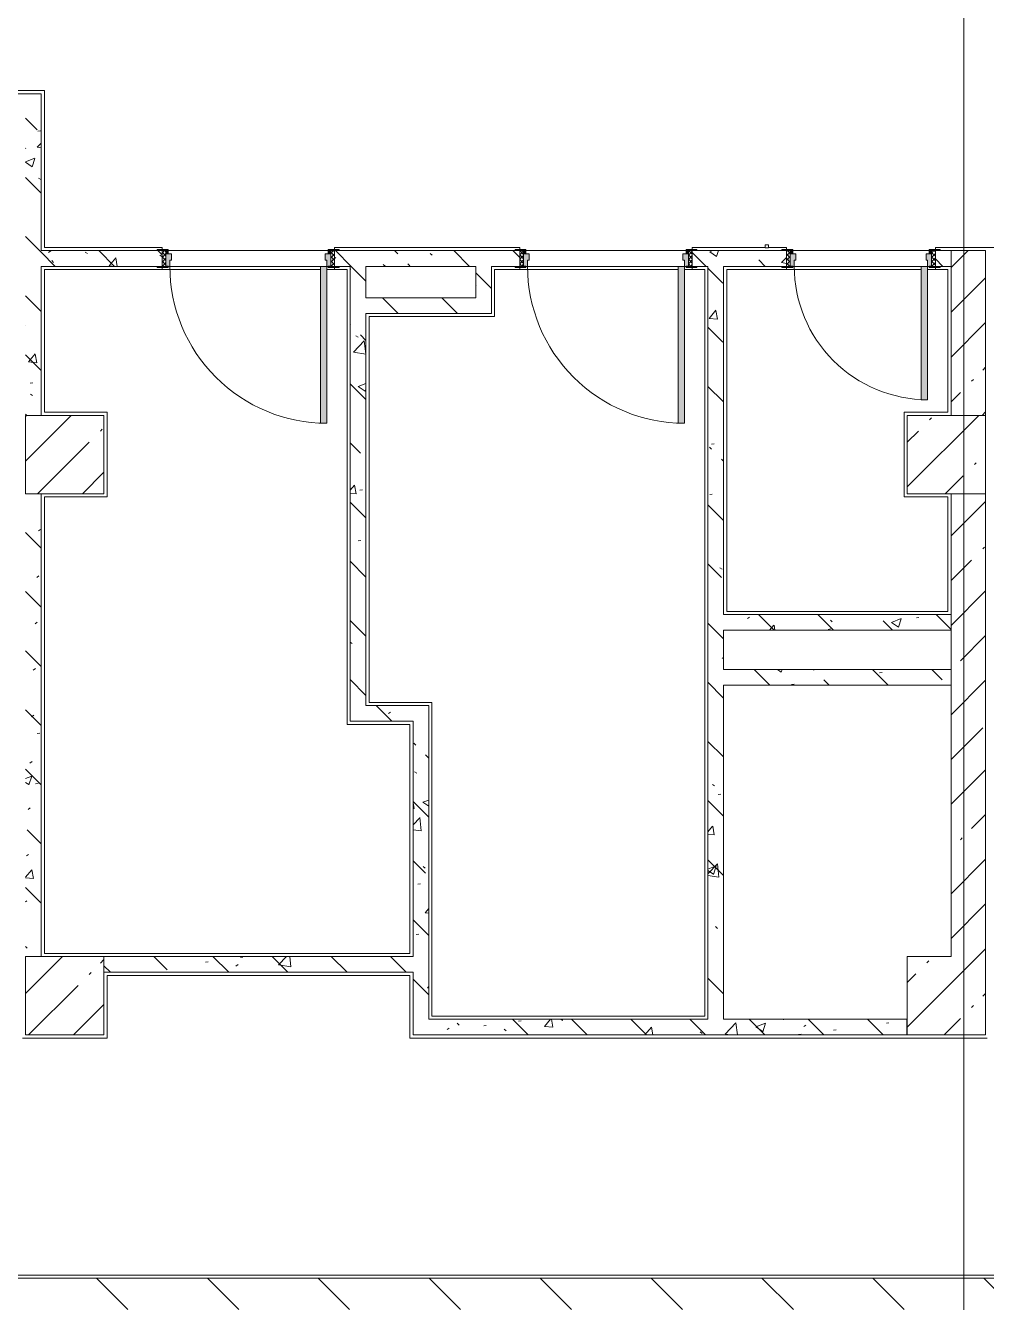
# Model space of a CAD drawing. Header units: millimetres. Extents: x -7229 to 193500, y -8553 to 29000.
# Drawn here: x 78580 to 84705, y 13445 to 21585 of the extents above; entities that cross this region are included whole.
import ezdxf

# ---------------------------------------------------------------- set-up
doc = ezdxf.new("R2010")
doc.units = ezdxf.units.MM
for name, color, linetype, lineweight, true_color in [('A-DOOR-1', 7, 'Continuous', 5, 0xaaaaaa), ('A-DOOR-2', 7, 'Continuous', 5, 0xe2e2e2), ('A-DOOR-FRAM-1', 7, 'Continuous', 5, 0xe2e2e2), ('A-DOOR-FRAM-2', 7, 'Continuous', 5, 0xaaaaaa), ('A-FLOR-1', 7, 'Continuous', 5, 0xaaaaaa), ('I-WALL-3', 7, 'Continuous', 5, 0x787878)]:
    doc.layers.add(name, color=color, linetype=linetype, lineweight=lineweight, true_color=true_color)
for name, color, linetype, lineweight in [('A-WALL', 7, 'Continuous', 5), ('A-WALL-1', 7, 'Continuous', 9), ('I-WALL', 7, 'Continuous', 5), ('S-COLS', 7, 'Continuous', 5), ('Оси', 7, 'Continuous', 9)]:
    doc.layers.add(name, color=color, linetype=linetype, lineweight=lineweight)
pattern_1 = [(45, (0, 0), (-285.1231, 285.1231), []), (45, (285.12, 0), (-285.1231, 285.1231), [504.031, -100.806, 16.764, -84.042])]
pattern_2 = [(135, (0, 0), (-377.1708, -377.1708), [533.4, -88.9, 17.78, -88.9]), (135, (0, 376.94), (-377.1708, -377.1708), []), (50, (0, 0), (637.6445, -55.7866), [66.675, -733.425]), (355, (0, 0), (-123.3494, 668.699), [53.34, -586.74]), (100.451, (53.14, -4.65), (514.299, 612.908), [56.665, -623.315]), (46.184, (0, 177.8), (948.7764, -147.15), [100.012, -1100.137]), (96.636, (79.1, 165.5), (830.909, 865.997), [84.998, -934.973]), (351.184, (0, 177.8), (830.918, 865.988), [80.01, -880.11]), (21, (88.9, 133.35), (530.6506, -357.9283), [66.675, -733.425]), (326, (88.9, 133.35), (216.308, 644.6585), [53.34, -586.74]), (71.451, (133.1, 103.5), (746.9596, 286.7243), [56.665, -623.315]), (37.5, (0, 0), (10.81053, 295.9426), [16.764, -562.864, 16.764, -578.866, -588.962]), (37.5, (0, 0), (10.81053, 295.9426), [-1175.258, 16.764, -572.198]), (7.5, (0, 0), (233.8692, 350.6318), [16.764, -322.834, 16.764, -549.529, -224.472]), (7.5, (0, 0), (233.8692, 350.6318), [-905.891, 16.764, -207.708]), (327.5, (-198.25, 0), (474.5678, -20.0513), [16.764, -205.486, 16.764, -676.656, -920.115]), (327.5, (-198.25, 0), (474.5678, -20.0513), [-915.67, 16.764, -903.351]), (317.5, (-287.15, 0), (518.4522, 88.9934), [16.764, -272.161, 16.764, -443.738, -653.415]), (317.5, (-287.15, 0), (518.4522, 88.9934), [-749.427, 16.764, -636.651])]
pattern_3 = [(135, (1751.41, 114.685), (-14.14214, -14.14214), []), (225, (1751.41, 114.685), (14.14214, -14.14214), [])]
pattern_4 = [(45, (-371.384, 114.685), (-14.1421, 14.1421), []), (135, (-371.384, 114.685), (-14.1421, -14.1421), [])]
pattern_5 = [(135, (0, 0), (-353.5534, -353.5534), [])]

# ---------------------------------------------------------------- blocks, each defined once
blk = doc.blocks.new('110_Дверь_СКБ_1Ст_Внутренняя1 - Д-11п 1100x2100h_кладовые _все__ коридор _между помещениями блока столовой__ моечные _все_ 2-32102277-1_2_1_птичка зашивка')
at = {"layer": 'A-DOOR-1'}
h = blk.add_hatch(dxfattribs=at)
h.set_pattern_fill('FP_34', color=256, style=0, pattern_type=2)
h.set_pattern_definition(pattern_3)
h.paths.add_polyline_path([(537.5, -50), (562.5, -50), (562.5, 50), (537.5, 50)])
at = {"layer": 'A-DOOR-2'}
h = blk.add_hatch(color=256, dxfattribs=at)
h.paths.add_polyline_path([(-512.5, -30), (-477.5, -30), (-477.5, 10), (-487.5, 10), (-487.5, 50), (-512.5, 50)])
h.paths.add_polyline_path([(537.5, -30), (537.5, 50), (512.5, 50), (512.5, 10), (502.5, 10), (502.5, -30), (512.5, -30)])
at = {"layer": 'A-DOOR-FRAM-1'}
for points in [[(-487.5, 50), (-447.5, 50), (-447.5, 1050), (-487.5, 1050), (-487.5, 70)], [(-567.5, 50), (-497.5, 50), (-497.5, 58), (-567.5, 58)], [(562.5, 50), (592.5, 50), (592.5, 58), (522.5, 58), (522.5, 50), (542.6, 50)], [(-567.5, -58), (-497.5, -58), (-497.5, -50), (-567.5, -50)], [(-497.5, -50), (-497.5, -30), (-512.5, -30), (-512.5, -50)], [(537.5, -50), (537.5, -30), (522.5, -30), (522.5, -50)], [(560.5, -58), (592.5, -58), (592.5, -50), (522.5, -51.4), (522.5, -58)]]:
    blk.add_hatch(color=256, dxfattribs=at).paths.add_polyline_path(points)
at = {"layer": 'A-DOOR-FRAM-2'}
h = blk.add_hatch(dxfattribs=at)
h.set_pattern_fill('FP_35', color=256, style=0, pattern_type=2)
h.set_pattern_definition(pattern_4)
h.paths.add_polyline_path([(-537.5, -50), (-512.5, -50), (-512.5, 50), (-537.5, 50)])
at = {"layer": 'A-DOOR-1'}
for p, q in [((-487.5, 1050), (-487.5, 50)), ((-447.5, 1050), (-487.5, 1050)), ((-447.5, 50), (-447.5, 1050)), ((-487.5, 50), (-447.5, 50))]:
    blk.add_line(p, q, dxfattribs=at)
blk.add_arc((-487.5, 50), 1000, 360, 90, dxfattribs=at)
at = {"layer": 'A-DOOR-FRAM-2'}
for p, q in [((-497.5, 58), (-567.5, 58)), ((-567.5, 58), (-567.5, 50)), ((-567.5, 50), (-497.5, 50)), ((-512.5, 50), (-537.5, 50)), ((-537.5, 50), (-537.5, -50)), ((-487.5, 50), (-512.5, 50)), ((-512.5, 50), (-512.5, -30)), ((-512.5, -50), (-512.5, 50)), ((-497.5, 50), (-512.5, 50)), ((-512.5, 50), (-512.5, 49)), ((-512.5, 49), (-497.5, 49)), ((-497.5, 50), (-497.5, 58)), ((-497.5, 49), (-497.5, 50)), ((-487.5, 10), (-487.5, 50)), ((-477.5, 10), (-487.5, 10)), ((-477.5, -30), (-477.5, 10)), ((512.5, 10), (502.5, 10)), ((502.5, 10), (502.5, -30)), ((512.5, 50), (512.5, 10)), ((537.5, 50), (512.5, 50)), ((592.5, 58), (522.5, 58)), ((522.5, 58), (522.5, 50)), ((537.5, 50), (522.5, 50)), ((522.5, 50), (522.5, 49)), ((522.5, 50), (592.5, 50)), ((522.5, 49), (537.5, 49)), ((537.5, -30), (537.5, 50)), ((562.5, 50), (537.5, 50)), ((537.5, 50), (537.5, -50)), ((537.5, 49), (537.5, 50)), ((562.5, -50), (562.5, 50)), ((592.5, 50), (592.5, 58)), ((-497.5, -50), (-567.5, -50)), ((-567.5, -50), (-567.5, -58)), ((-567.5, -58), (-497.5, -58)), ((-537.5, -50), (-512.5, -50)), ((-512.5, -30), (-477.5, -30)), ((-497.5, -30), (-512.5, -30)), ((-512.5, -30), (-512.5, -50)), ((-512.5, -50), (-497.5, -50)), ((-497.5, -50), (-497.5, -30)), ((-497.5, -58), (-497.5, -50)), ((502.5, -30), (537.5, -30)), ((537.5, -30), (522.5, -30)), ((522.5, -30), (522.5, -50)), ((522.5, -50), (537.5, -50)), ((592.5, -50), (522.5, -50)), ((522.5, -50), (522.5, -58)), ((522.5, -58), (592.5, -58)), ((537.5, -50), (537.5, -30)), ((537.5, -50), (562.5, -50)), ((592.5, -58), (592.5, -50))]:
    blk.add_line(p, q, dxfattribs=at)
blk = doc.blocks.new('110_Дверь_СКБ_1Ст_Внутренняя1 - Д-11п 1100x2100h_кладовые _все__ коридор _между помещениями блока столовой__ моечные _все_ 2-V30-1_2_1_птичка зашивка')
at = {"layer": 'A-DOOR-1'}
h = blk.add_hatch(dxfattribs=at)
h.set_pattern_fill('FP_34', color=256, style=0, pattern_type=2)
h.set_pattern_definition(pattern_3)
h.paths.add_polyline_path([(537.5, 50), (537.5, -50), (562.5, -50), (562.5, 50)])
at = {"layer": 'A-DOOR-2'}
h = blk.add_hatch(color=256, dxfattribs=at)
h.paths.add_polyline_path([(537.5, 50), (512.5, 50), (512.5, 10), (502.5, 10), (502.5, -30), (537.5, -30)])
h.paths.add_polyline_path([(-497.5, 50), (-512.5, 50), (-512.5, -30), (-477.5, -30), (-477.5, 10), (-487.5, 10), (-487.5, 50)])
at = {"layer": 'A-DOOR-FRAM-1'}
for points in [[(-487.5, 1050), (-487.5, 50), (-447.5, 50), (-447.5, 1050)], [(-537.5, 58), (-567.5, 58), (-567.5, 50), (-497.5, 50), (-497.5, 58), (-517.5, 58)], [(562.5, 58), (522.5, 58), (522.5, 50), (592.5, 50), (592.5, 58)], [(-537.5, -50), (-567.5, -50), (-567.5, -58), (-497.5, -58), (-497.5, -50), (-513.9, -50)], [(-512.5, -30), (-512.5, -50), (-497.5, -50), (-497.5, -30)], [(537.5, -30), (522.5, -30), (522.5, -50), (537.5, -50)], [(562.5, -50), (522.5, -50), (522.5, -58), (592.5, -58), (592.5, -50)]]:
    blk.add_hatch(color=256, dxfattribs=at).paths.add_polyline_path(points)
at = {"layer": 'A-DOOR-FRAM-2'}
h = blk.add_hatch(dxfattribs=at)
h.set_pattern_fill('FP_35', color=256, style=0, pattern_type=2)
h.set_pattern_definition(pattern_4)
h.paths.add_polyline_path([(-512.5, 50), (-537.5, 50), (-537.5, -50), (-512.5, -48.8)])
at = {"layer": 'A-DOOR-1'}
for p, q in [((-487.5, 1050), (-487.5, 50)), ((-447.5, 1050), (-487.5, 1050)), ((-447.5, 50), (-447.5, 1050)), ((-487.5, 50), (-447.5, 50))]:
    blk.add_line(p, q, dxfattribs=at)
blk.add_arc((-487.5, 50), 1000, 360, 90, dxfattribs=at)
at = {"layer": 'A-DOOR-FRAM-2'}
for p, q in [((-497.5, 58), (-567.5, 58)), ((-567.5, 58), (-567.5, 50)), ((-567.5, 50), (-497.5, 50)), ((-512.5, 50), (-537.5, 50)), ((-537.5, 50), (-537.5, -50)), ((-487.5, 50), (-512.5, 50)), ((-512.5, 50), (-512.5, -30)), ((-512.5, -50), (-512.5, 50)), ((-497.5, 50), (-512.5, 50)), ((-512.5, 50), (-512.5, 49)), ((-512.5, 49), (-497.5, 49)), ((-497.5, 50), (-497.5, 58)), ((-497.5, 49), (-497.5, 50)), ((-487.5, 10), (-487.5, 50)), ((-477.5, 10), (-487.5, 10)), ((-477.5, -30), (-477.5, 10)), ((512.5, 10), (502.5, 10)), ((502.5, 10), (502.5, -30)), ((512.5, 50), (512.5, 10)), ((537.5, 50), (512.5, 50)), ((592.5, 58), (522.5, 58)), ((522.5, 58), (522.5, 50)), ((537.5, 50), (522.5, 50)), ((522.5, 50), (522.5, 49)), ((522.5, 50), (592.5, 50)), ((522.5, 49), (537.5, 49)), ((537.5, -30), (537.5, 50)), ((562.5, 50), (537.5, 50)), ((537.5, 50), (537.5, -50)), ((537.5, 49), (537.5, 50)), ((562.5, -50), (562.5, 50)), ((592.5, 50), (592.5, 58)), ((-497.5, -50), (-567.5, -50)), ((-567.5, -50), (-567.5, -58)), ((-567.5, -58), (-497.5, -58)), ((-537.5, -50), (-512.5, -50)), ((-512.5, -30), (-477.5, -30)), ((-497.5, -30), (-512.5, -30)), ((-512.5, -30), (-512.5, -50)), ((-512.5, -50), (-497.5, -50)), ((-497.5, -50), (-497.5, -30)), ((-497.5, -58), (-497.5, -50)), ((502.5, -30), (537.5, -30)), ((537.5, -30), (522.5, -30)), ((522.5, -30), (522.5, -50)), ((522.5, -50), (537.5, -50)), ((592.5, -50), (522.5, -50)), ((522.5, -50), (522.5, -58)), ((522.5, -58), (592.5, -58)), ((537.5, -50), (537.5, -30)), ((537.5, -50), (562.5, -50)), ((592.5, -58), (592.5, -50))]:
    blk.add_line(p, q, dxfattribs=at)
blk = doc.blocks.new('110_Дверь_СКБ_1Ст_Внутренняя1 - Д-7_п__950x2100h_Туалет-V53-1_2_1_птичка зашивка')
at = {"layer": 'A-DOOR-1'}
h = blk.add_hatch(dxfattribs=at)
h.set_pattern_fill('FP_38', color=256, style=0, pattern_type=2)
h.set_pattern_definition([(135, (1826.41, 114.685), (-14.14214, -14.14214), []), (225, (1826.41, 114.685), (14.14214, -14.14214), [])])
h.paths.add_polyline_path([(487.5, 50), (462.5, 50), (462.5, -50), (487.5, -50)])
at = {"layer": 'A-DOOR-2'}
h = blk.add_hatch(color=256, dxfattribs=at)
h.paths.add_polyline_path([(-437.5, 50), (-437.5, -30), (-402.5, -30), (-402.5, 10), (-412.5, 10), (-412.5, 50), (-422.5, 50)])
h.paths.add_polyline_path([(437.5, 50), (437.5, 10), (427.5, 10), (427.5, -30), (462.5, -30), (462.5, 50), (447.5, 50)])
at = {"layer": 'A-DOOR-FRAM-1'}
for points in [[(-372.5, 900), (-412.5, 900), (-412.5, 50), (-372.5, 50), (-372.5, 622.5)], [(-492.5, 58), (-492.5, 50), (-422.5, 50), (-422.5, 58), (-462.5, 58)], [(467.5, 58), (447.5, 58), (447.5, 50), (517.5, 50), (517.5, 58), (487.5, 58)], [(-492.5, -50), (-492.5, -58), (-422.5, -58), (-422.5, -50), (-462.5, -50)], [(-437.5, -30), (-437.5, -50), (-422.5, -50), (-422.5, -30)], [(447.5, -30), (447.5, -50), (462.5, -50), (462.5, -30)], [(487.5, -50), (447.5, -50), (447.5, -58), (517.5, -58), (517.5, -50), (498.8, -50)]]:
    blk.add_hatch(color=256, dxfattribs=at).paths.add_polyline_path(points)
at = {"layer": 'A-DOOR-FRAM-2'}
h = blk.add_hatch(dxfattribs=at)
h.set_pattern_fill('FP_39', color=256, style=0, pattern_type=2)
h.set_pattern_definition([(45, (-296.384, 114.685), (-14.1421, 14.1421), []), (135, (-296.384, 114.685), (-14.1421, -14.1421), [])])
h.paths.add_polyline_path([(-437.5, 50), (-462.5, 50), (-462.5, -50), (-437.5, -50)])
at = {"layer": 'A-DOOR-1'}
for p, q in [((-412.5, 900), (-412.5, 50)), ((-372.5, 900), (-412.5, 900)), ((-372.5, 50), (-372.5, 900)), ((-412.5, 50), (-372.5, 50))]:
    blk.add_line(p, q, dxfattribs=at)
blk.add_arc((-412.5, 50), 850, 360, 90, dxfattribs=at)
at = {"layer": 'A-DOOR-FRAM-2'}
for p, q in [((-422.5, 58), (-492.5, 58)), ((-492.5, 58), (-492.5, 50)), ((-492.5, 50), (-422.5, 50)), ((-437.5, 50), (-462.5, 50)), ((-462.5, 50), (-462.5, -50)), ((-412.5, 50), (-437.5, 50)), ((-437.5, 50), (-437.5, -30)), ((-437.5, -50), (-437.5, 50)), ((-422.5, 50), (-437.5, 50)), ((-437.5, 50), (-437.5, 49)), ((-437.5, 49), (-422.5, 49)), ((-422.5, 50), (-422.5, 58)), ((-422.5, 49), (-422.5, 50)), ((-412.5, 10), (-412.5, 50)), ((-402.5, 10), (-412.5, 10)), ((-402.5, -30), (-402.5, 10)), ((437.5, 10), (427.5, 10)), ((427.5, 10), (427.5, -30)), ((437.5, 50), (437.5, 10)), ((462.5, 50), (437.5, 50)), ((517.5, 58), (447.5, 58)), ((447.5, 58), (447.5, 50)), ((462.5, 50), (447.5, 50)), ((447.5, 50), (447.5, 49)), ((447.5, 50), (517.5, 50)), ((447.5, 49), (462.5, 49)), ((462.5, -30), (462.5, 50)), ((487.5, 50), (462.5, 50)), ((462.5, 50), (462.5, -50)), ((462.5, 49), (462.5, 50)), ((487.5, -50), (487.5, 50)), ((517.5, 50), (517.5, 58)), ((-422.5, -50), (-492.5, -50)), ((-492.5, -50), (-492.5, -58)), ((-492.5, -58), (-422.5, -58)), ((-462.5, -50), (-437.5, -50)), ((-437.5, -30), (-402.5, -30)), ((-422.5, -30), (-437.5, -30)), ((-437.5, -30), (-437.5, -50)), ((-437.5, -50), (-422.5, -50)), ((-422.5, -50), (-422.5, -30)), ((-422.5, -58), (-422.5, -50)), ((427.5, -30), (462.5, -30)), ((462.5, -30), (447.5, -30)), ((447.5, -30), (447.5, -50)), ((447.5, -50), (462.5, -50)), ((517.5, -50), (447.5, -50)), ((447.5, -50), (447.5, -58)), ((447.5, -58), (517.5, -58)), ((462.5, -50), (462.5, -30)), ((462.5, -50), (487.5, -50)), ((517.5, -58), (517.5, -50))]:
    blk.add_line(p, q, dxfattribs=at)
blk = doc.blocks.new('BSC_Колонна _Прямоугольная - 500х500-V63-1_2_1_птичка зашивка')
at = {"layer": 'S-COLS'}
h = blk.add_hatch(dxfattribs=at)
h.set_pattern_fill('FP_78', color=256, style=0, pattern_type=2)
h.set_pattern_definition([(45, (-78830, -15400), (-285.1231, 285.1231), []), (45, (-78544.88, -15400), (-285.1231, 285.1231), [504.031, -100.806, 16.764, -84.042])])
h.paths.add_polyline_path([(-130.2, -250), (250, -250), (250, 250), (-250, 250), (-250, -250), (-192.1, -250)])
for p, q in [((250, 250), (-250, 250)), ((-250, 250), (-250, -250)), ((250, -250), (250, 250)), ((-250, -250), (250, -250))]:
    blk.add_line(p, q, dxfattribs=at)
blk = doc.blocks.new('BSC_Колонна _Прямоугольная - 500х500-V79-1_2_1_птичка зашивка')
at = {"layer": 'S-COLS'}
h = blk.add_hatch(dxfattribs=at)
h.set_pattern_fill('FP_91', color=256, style=0, pattern_type=2)
h.set_pattern_definition([(45, (-78830, -18850), (-285.1231, 285.1231), []), (45, (-78544.88, -18850), (-285.1231, 285.1231), [504.031, -100.806, 16.764, -84.042])])
h.paths.add_polyline_path([(-150.2, -250), (250, -250), (250, 250), (-250, 250), (-250, -250), (-185.6, -250)])
for p, q in [((250, 250), (-250, 250)), ((-250, 250), (-250, -250)), ((250, -250), (250, 250)), ((-250, -250), (250, -250))]:
    blk.add_line(p, q, dxfattribs=at)
blk = doc.blocks.new('BSC_Колонна _Прямоугольная - 500х500-V80-1_2_1_птичка зашивка')
at = {"layer": 'S-COLS'}
h = blk.add_hatch(dxfattribs=at)
h.set_pattern_fill('FP_92', color=256, style=0, pattern_type=2)
h.set_pattern_definition([(45, (-84450, -18850), (-285.1231, 285.1231), []), (45, (-84164.88, -18850), (-285.1231, 285.1231), [504.031, -100.806, 16.764, -84.042])])
h.paths.add_polyline_path([(250, -250), (250, 250), (-250, 250), (-250, -250), (215.7, -250)])
for p, q in [((250, 250), (-250, 250)), ((-250, 250), (-250, -250)), ((250, -250), (250, 250)), ((-250, -250), (250, -250))]:
    blk.add_line(p, q, dxfattribs=at)

msp = doc.modelspace()

# ---------------------------------------------------------------- hatches: boundary and pattern name
at = {"layer": 'I-WALL'}
h = msp.add_hatch(dxfattribs=at)
h.set_pattern_fill('FP_1', color=256, style=0, pattern_type=2)
h.set_pattern_definition(pattern_1)
h.paths.add_polyline_path([(84646.5, 19100), (84700, 19100), (84700, 20150), (84480, 20150), (84480, 19100)])
h = msp.add_hatch(dxfattribs=at)
h.set_pattern_fill('FP_1', color=256, style=0, pattern_type=2)
h.set_pattern_definition(pattern_1)
h.paths.add_polyline_path([(84700, 15650), (84700, 18600), (84480, 18600), (84480, 15650)])
h = msp.add_hatch(dxfattribs=at)
h.set_pattern_fill('FP_19', color=256, style=0, pattern_type=2)
h.set_pattern_definition(pattern_5)
h.paths.add_polyline_path([(73620, 13400), (84700, 13400), (84700, 13600), (68650, 13600), (68650, 13400), (73540, 13400)])
h = msp.add_hatch(dxfattribs=at)
h.set_pattern_fill('FP_19', color=256, style=0, pattern_type=2)
h.set_pattern_definition(pattern_5)
h.paths.add_polyline_path([(85140, 13400), (85140, 13600), (84700, 13600), (84700, 13400), (85110, 13400)])
h.paths.add_polyline_path([(86090, 13400), (86618.4, 13400), (86618.4, 13600), (86090, 13600)])
h.paths.add_polyline_path([(88350, 13400), (88410, 13400), (88410, 13600), (88200, 13600), (88200, 13400)])
h.paths.add_polyline_path([(87450, 13400), (87500, 13400), (87500, 13600), (87318.4, 13600), (87318.4, 13400), (87370, 13400)])
at = {"layer": 'I-WALL-3'}
h = msp.add_hatch(dxfattribs=at)
h.set_pattern_fill('FP_31', color=256, style=0, pattern_type=2)
h.set_pattern_definition(pattern_2)
h.paths.add_polyline_path([(78579.8, 15150), (78580, 15150.8), (78580, 15650), (78679.8, 15650), (78679.8, 18600), (78580, 18600), (78580, 19100), (78679.8, 19100), (78679.8, 21150), (78579.8, 21150), (78579.8, 15325.4)])
h = msp.add_hatch(dxfattribs=at)
h.set_pattern_fill('FP_31', color=256, style=0, pattern_type=2)
h.set_pattern_definition(pattern_2)
h.paths.add_polyline_path([(79450, 20050), (79450, 20150), (78679.8, 20150), (78679.8, 20050), (79420, 20050)])
h.paths.add_polyline_path([(80580, 20050), (81450, 20050), (81450, 20150), (80550, 20150), (80550, 20050)])
h = msp.add_hatch(dxfattribs=at)
h.set_pattern_fill('FP_31', color=256, style=0, pattern_type=2)
h.set_pattern_definition(pattern_2)
h.paths.add_polyline_path([(81550, 19750), (81550, 20150), (81450, 20150), (81450, 19750)])
h = msp.add_hatch(dxfattribs=at)
h.set_pattern_fill('FP_31', color=256, style=0, pattern_type=2)
h.set_pattern_definition(pattern_2)
h.paths.add_polyline_path([(82830, 20050), (83430, 20050), (83430, 20150), (82830, 20150)])
h.paths.add_polyline_path([(81633, 20050), (81730, 20050), (81730, 20150), (81550, 20150), (81550, 20050), (81570, 20050)])
h.paths.add_polyline_path([(84480, 20050), (84480, 20150), (84380, 20150), (84380, 20050), (84460, 20050)])
h = msp.add_hatch(dxfattribs=at)
h.set_pattern_fill('FP_31', color=256, style=0, pattern_type=2)
h.set_pattern_definition(pattern_2)
h.paths.add_polyline_path([(80650, 17250), (80750, 17250), (80750, 20050), (80650, 20050), (80650, 17265.3)])
h = msp.add_hatch(dxfattribs=at)
h.set_pattern_fill('FP_31', color=256, style=0, pattern_type=2)
h.set_pattern_definition(pattern_2)
h.paths.add_polyline_path([(82930, 15250), (83030, 15250), (83025.2, 20050), (82930, 20050), (82930, 15270)])
h = msp.add_hatch(dxfattribs=at)
h.set_pattern_fill('FP_31', color=256, style=0, pattern_type=2)
h.set_pattern_definition(pattern_2)
h.paths.add_polyline_path([(80770, 19750), (81450, 19750), (81450, 19850), (80750, 19850), (80750, 19750)])
h = msp.add_hatch(dxfattribs=at)
h.set_pattern_fill('FP_31', color=256, style=0, pattern_type=2)
h.set_pattern_definition(pattern_2)
h.paths.add_polyline_path([(84480, 17730), (84480, 17830), (83030, 17830), (83030, 17730), (84460, 17730)])
h = msp.add_hatch(dxfattribs=at)
h.set_pattern_fill('FP_31', color=256, style=0, pattern_type=2)
h.set_pattern_definition(pattern_2)
h.paths.add_polyline_path([(84460.4, 17380), (84480, 17380), (84480, 17480), (83030, 17480), (83030, 17380), (84460, 17380)])
h = msp.add_hatch(dxfattribs=at)
h.set_pattern_fill('FP_31', color=256, style=0, pattern_type=2)
h.set_pattern_definition(pattern_2)
h.paths.add_polyline_path([(81050, 17150), (81150, 17150), (81150, 17250), (80650, 17250), (80650, 17150), (81030, 17150)])
h = msp.add_hatch(dxfattribs=at)
h.set_pattern_fill('FP_31', color=256, style=0, pattern_type=2)
h.set_pattern_definition(pattern_2)
h.paths.add_polyline_path([(81150, 15250), (81150, 17150), (81050, 17150), (81050, 15250)])
h = msp.add_hatch(dxfattribs=at)
h.set_pattern_fill('FP_31', color=256, style=0, pattern_type=2)
h.set_pattern_definition(pattern_2)
h.paths.add_polyline_path([(79847.3, 15550), (81050, 15550), (81050, 15650), (79080, 15650), (79080, 15550), (79353.1, 15550)])
h = msp.add_hatch(dxfattribs=at)
h.set_pattern_fill('FP_31', color=256, style=0, pattern_type=2)
h.set_pattern_definition(pattern_2)
h.paths.add_polyline_path([(84198.4, 15150), (84198.4, 15250), (81050, 15250), (81050, 15150), (83418.7, 15150)])
at = {"layer": 'S-COLS'}
h = msp.add_hatch(dxfattribs=at)
h.set_pattern_fill('FP_1', color=256, style=0, pattern_type=2)
h.set_pattern_definition(pattern_1)
h.paths.add_polyline_path([(84480, 15150), (84700, 15150), (84700, 15650), (84200, 15650), (84200, 15150)])

# ---------------------------------------------------------------- linework, layer by layer
at = {"layer": 'A-FLOR-1'}
for p, q in [((78379.8, 21170), (78699.8, 21170)), ((78699.8, 21170), (78699.8, 20170)), ((78699.8, 20170), (79450, 20170)), ((79450, 20170), (79450, 20158)), ((80550, 20158), (80550, 20170)), ((80550, 20170), (81730, 20170)), ((81730, 20170), (81730, 20158)), ((82830, 20158), (82830, 20170)), ((82830, 20170), (83295.5, 20170)), ((83315.5, 20170), (83430, 20170)), ((83430, 20170), (83430, 20158)), ((84380, 20158), (84380, 20170)), ((84380, 20170), (85570, 20170)), ((78699.8, 20030), (78699.8, 19120)), ((80460, 20030), (78699.8, 20030)), ((79450, 20042), (79450, 20030)), ((80630, 20030), (80500, 20030)), ((80550, 20030), (80550, 20042)), ((80630, 17130), (80630, 20030)), ((82740, 20030), (81570, 20030)), ((81570, 20030), (81570, 19730)), ((81730, 20042), (81730, 20030)), ((82910, 20030), (82780, 20030)), ((82830, 20030), (82830, 20042)), ((82910, 15270), (82910, 20030)), ((84290, 20030), (83050, 20030)), ((83050, 20030), (83050, 17850)), ((83430, 20042), (83430, 20030)), ((84460, 20030), (84330, 20030)), ((84380, 20030), (84380, 20042)), ((84460, 19120), (84460, 20030)), ((81570, 19730), (80770, 19730)), ((80770, 19730), (80770, 17270)), ((78699.8, 19120), (79100, 19120)), ((79100, 19120), (79100, 18580)), ((84180, 18580), (84180, 19120)), ((84180, 19120), (84460, 19120)), ((79100, 18580), (78699.8, 18580)), ((78699.8, 18580), (78699.8, 15670)), ((84460, 18580), (84180, 18580)), ((84460, 17850), (84460, 18580)), ((83050, 17850), (84460, 17850)), ((80770, 17270), (81170, 17270)), ((81170, 17270), (81170, 15270)), ((81030, 17130), (80630, 17130)), ((81030, 15670), (81030, 17130)), ((78699.8, 15670), (81030, 15670)), ((81030, 15530), (79100, 15530)), ((79100, 15530), (79100, 15130)), ((81030, 15130), (81030, 15530)), ((81170, 15270), (82910, 15270)), ((79100, 15130), (78560, 15130)), ((84710.5, 15130), (81030, 15130)), ((70830, 13620), (85140, 13620))]:
    msp.add_line(p, q, dxfattribs=at)
at = {"layer": 'A-WALL'}
for p, q in [((83315.5, 20188), (83295.5, 20188)), ((83295.5, 20188), (83295.5, 20168)), ((83315.5, 20168), (83315.5, 20188)), ((83295.5, 20168), (83315.5, 20168))]:
    msp.add_line(p, q, dxfattribs=at)
at = {"layer": 'A-WALL-1'}
for p, q in [((84480, 20050), (84480, 20150)), ((84480, 17730), (84480, 17830)), ((84480, 17380), (84480, 17480))]:
    msp.add_line(p, q, dxfattribs=at)
at = {"layer": 'I-WALL'}
for p, q in [((78679.8, 21150), (78409.8, 21150)), ((78679.8, 20150), (78679.8, 21150)), ((79420, 20150), (78679.8, 20150)), ((79490, 20150), (80510, 20150)), ((81700, 20150), (80580, 20150)), ((81770, 20150), (82790, 20150)), ((83400, 20150), (82860, 20150)), ((83470, 20150), (84340, 20150)), ((84700, 20150), (84410, 20150)), ((84700, 19100), (84700, 20150)), ((78679.8, 19100), (78679.8, 20050)), ((78679.8, 20050), (79420, 20050)), ((80460, 20050), (79500, 20050)), ((80580, 20050), (80650, 20050)), ((80650, 20050), (80650, 17150)), ((80750, 19850), (80750, 20050)), ((80750, 20050), (81450, 20050)), ((81450, 20050), (81450, 19850)), ((81550, 20050), (81700, 20050)), ((81550, 19750), (81550, 20050)), ((82740, 20050), (81780, 20050)), ((82860, 20050), (82930, 20050)), ((82930, 20050), (82930, 15250)), ((83030, 20050), (83400, 20050)), ((83030, 17830), (83030, 20050)), ((84290, 20050), (83480, 20050)), ((84410, 20050), (84480, 20050)), ((84480, 20050), (84480, 19100)), ((81450, 19850), (80750, 19850)), ((80750, 17250), (80750, 19750)), ((80750, 19750), (81550, 19750)), ((78679.8, 15650), (78679.8, 18600)), ((84480, 18600), (84480, 17830)), ((84700, 15650), (84700, 18600)), ((84480, 17830), (83030, 17830)), ((83030, 17730), (84480, 17730)), ((83030, 17480), (83030, 17730)), ((84480, 17730), (84480, 17480)), ((84480, 17480), (83030, 17480)), ((83030, 17380), (84480, 17380)), ((83030, 15250), (83030, 17380)), ((84480, 17380), (84480, 15650)), ((81150, 17250), (80750, 17250)), ((81150, 15250), (81150, 17250)), ((80650, 17150), (81050, 17150)), ((81050, 17150), (81050, 15650)), ((81050, 15650), (79080, 15650)), ((79080, 15550), (81050, 15550)), ((81050, 15550), (81050, 15150)), ((82930, 15250), (81150, 15250)), ((84198.4, 15250), (83030, 15250)), ((84198.4, 15150), (84198.4, 15250)), ((81050, 15150), (84198.4, 15150)), ((85110, 13600), (70810, 13600))]:
    msp.add_line(p, q, dxfattribs=at)
at = {"layer": 'S-COLS'}
for p, q in [((84480, 15650), (84200, 15650)), ((84200, 15650), (84200, 15150)), ((84700, 15150), (84700, 15650)), ((84200, 15150), (84700, 15150))]:
    msp.add_line(p, q, dxfattribs=at)
at = {"layer": 'Оси'}
msp.add_line((84560, 10029.8), (84560, 21915.1), dxfattribs=at)

# ---------------------------------------------------------------- block references
at = {"layer": 'A-DOOR-1', "rotation": 180}
for name, p in [('110_Дверь_СКБ_1Ст_Внутренняя1 - Д-11п 1100x2100h_кладовые _все__ коридор _между помещениями блока столовой__ моечные _все_ 2-V30-1_2_1_птичка зашивка', (80012.5, 20100)), ('110_Дверь_СКБ_1Ст_Внутренняя1 - Д-11п 1100x2100h_кладовые _все__ коридор _между помещениями блока столовой__ моечные _все_ 2-32102277-1_2_1_птичка зашивка', (82292.5, 20100)), ('110_Дверь_СКБ_1Ст_Внутренняя1 - Д-7_п__950x2100h_Туалет-V53-1_2_1_птичка зашивка', (83917.5, 20100))]:
    msp.add_blockref(name, p, dxfattribs=at)
at = {"layer": 'S-COLS'}
for name, p in [('BSC_Колонна _Прямоугольная - 500х500-V79-1_2_1_птичка зашивка', (78830, 18850)), ('BSC_Колонна _Прямоугольная - 500х500-V80-1_2_1_птичка зашивка', (84450, 18850)), ('BSC_Колонна _Прямоугольная - 500х500-V63-1_2_1_птичка зашивка', (78830, 15400))]:
    msp.add_blockref(name, p, dxfattribs=at)

doc.saveas('drawing.dxf')
